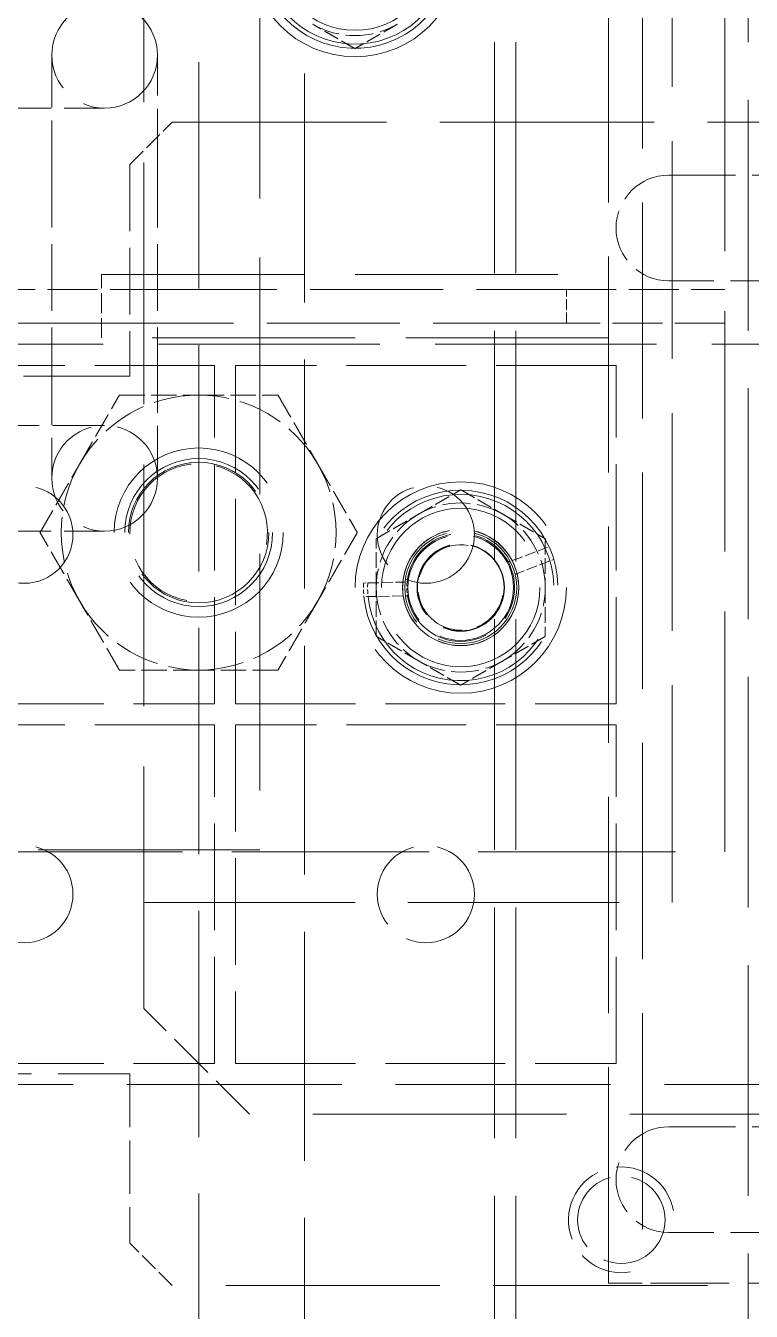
# Model space of a CAD drawing. Header units: millimetres. Extents: x 0 to 5945, y 0 to 4205.
# Drawn here: x 2053.2 to 2087.5, y 2378.6 to 2439.4 of the extents above; entities that cross this region are included whole.
import ezdxf

# ---------------------------------------------------------------- set-up
doc = ezdxf.new("R2010")
doc.units = ezdxf.units.MM
doc.header["$LTSCALE"] = 5
doc.linetypes.add('DASHED', pattern=[0.2067, 0.1654, -0.0413])
doc.layers.add('가려진 것(ISO)', color=2, linetype='DASHED', lineweight=18)

msp = doc.modelspace()

# ---------------------------------------------------------------- linework, layer by layer
at = {"layer": '가려진 것(ISO)', "ltscale": 13.090868}
msp.add_line((2066.376, 2250.457), (2066.376, 2940.457), dxfattribs=at)
at = {"layer": '가려진 것(ISO)', "ltscale": 12.940494}
msp.add_line((2061.376, 2919.157), (2061.376, 2250.457), dxfattribs=at)
at = {"layer": '가려진 것(ISO)', "ltscale": 13.194353}
for p, q in [((2075.376, 2820.457), (2075.376, 2370.457)), ((2076.376, 2820.457), (2076.376, 2370.457)), ((2087.376, 2370.457), (2087.376, 2820.457))]:
    msp.add_line(p, q, dxfattribs=at)
at = {"layer": '가려진 것(ISO)', "ltscale": 13.546203}
msp.add_line((2064.276, 2540.457), (2064.276, 2400.457), dxfattribs=at)
at = {"layer": '가려진 것(ISO)', "ltscale": 12.363597}
for p, q in [((2080.776, 2379.957), (2080.776, 2494.957)), ((2082.376, 2494.957), (2082.376, 2379.957))]:
    msp.add_line(p, q, dxfattribs=at)
at = {"layer": '가려진 것(ISO)', "ltscale": 13.822656}
msp.add_line((2058.776, 2392.957), (2058.776, 2492.957), dxfattribs=at)
at = {"layer": '가려진 것(ISO)', "ltscale": 12.44039}
msp.add_line((2083.776, 2397.957), (2083.776, 2487.957), dxfattribs=at)
at = {"layer": '가려진 것(ISO)', "ltscale": 13.739719}
msp.add_line((2086.276, 2400.357), (2086.276, 2485.557), dxfattribs=at)
at = {"layer": '가려진 것(ISO)', "ltscale": 2.991791}
for p, q in [((2054.426, 2438.026), (2054.426, 2433.026)), ((2059.426, 2433.026), (2059.426, 2438.026)), ((2051.926, 2435.526), (2056.926, 2435.526)), ((2054.426, 2423.026), (2054.426, 2418.026)), ((2059.426, 2418.026), (2059.426, 2423.026)), ((2056.926, 2420.526), (2051.926, 2420.526)), ((2051.926, 2415.526), (2056.926, 2415.526))]:
    msp.add_line(p, q, dxfattribs=at)
at = {"layer": '가려진 것(ISO)', "ltscale": 1.077359}
for p, q in [((2058.126, 2432.857), (2060.126, 2434.857)), ((2060.126, 2379.857), (2058.126, 2381.857))]:
    msp.add_line(p, q, dxfattribs=at)
at = {"layer": '가려진 것(ISO)', "ltscale": 12.256087}
for p, q in [((2060.126, 2434.857), (2098.126, 2434.857)), ((2098.126, 2379.857), (2060.126, 2379.857))]:
    msp.add_line(p, q, dxfattribs=at)
at = {"layer": '가려진 것(ISO)', "ltscale": 3.809293}
for p, q in [((2054.426, 2433.026), (2054.426, 2423.026)), ((2058.126, 2432.857), (2058.126, 2422.857)), ((2059.426, 2433.026), (2059.426, 2423.026)), ((2083.626, 2432.357), (2093.626, 2432.357)), ((2093.626, 2427.357), (2083.626, 2427.357)), ((2083.626, 2387.357), (2093.626, 2387.357)), ((2093.626, 2382.357), (2083.626, 2382.357))]:
    msp.add_line(p, q, dxfattribs=at)
at = {"layer": '가려진 것(ISO)', "ltscale": 11.611031}
for p, q in [((2056.776, 2427.657), (2080.776, 2427.657)), ((2080.776, 2424.657), (2056.776, 2424.657))]:
    msp.add_line(p, q, dxfattribs=at)
at = {"layer": '가려진 것(ISO)', "ltscale": 1.142718}
msp.add_line((2056.776, 2424.657), (2056.776, 2427.657), dxfattribs=at)
at = {"layer": '가려진 것(ISO)', "ltscale": 2.856945}
for p, q in [((2051.276, 2426.957), (2058.776, 2426.957)), ((2078.776, 2426.957), (2086.276, 2426.957)), ((2086.276, 2425.357), (2078.776, 2425.357))]:
    msp.add_line(p, q, dxfattribs=at)
at = {"layer": '가려진 것(ISO)', "ltscale": 7.618686}
for p, q in [((2058.776, 2426.957), (2078.776, 2426.957)), ((2078.776, 2425.357), (2058.776, 2425.357))]:
    msp.add_line(p, q, dxfattribs=at)
at = {"layer": '가려진 것(ISO)', "ltscale": 0.609403}
msp.add_line((2078.776, 2425.357), (2078.776, 2426.957), dxfattribs=at)
at = {"layer": '가려진 것(ISO)', "ltscale": 13.131522}
msp.add_line((2058.776, 2425.357), (1963.776, 2425.357), dxfattribs=at)
at = {"layer": '가려진 것(ISO)', "ltscale": 12.666578}
msp.add_line((2096.126, 2424.357), (1952.126, 2424.357), dxfattribs=at)
at = {"layer": '가려진 것(ISO)', "ltscale": 6.856808}
for p, q in [((2062.126, 2423.357), (2044.126, 2423.357)), ((2081.126, 2423.357), (2063.126, 2423.357)), ((2044.126, 2407.357), (2062.126, 2407.357)), ((2063.126, 2407.357), (2081.126, 2407.357)), ((2062.126, 2406.357), (2044.126, 2406.357)), ((2081.126, 2406.357), (2063.126, 2406.357)), ((2044.126, 2390.357), (2062.126, 2390.357)), ((2063.126, 2390.357), (2081.126, 2390.357))]:
    msp.add_line(p, q, dxfattribs=at)
at = {"layer": '가려진 것(ISO)', "ltscale": 6.094929}
for p, q in [((2062.126, 2407.357), (2062.126, 2423.357)), ((2063.126, 2423.357), (2063.126, 2407.357)), ((2081.126, 2407.357), (2081.126, 2423.357)), ((2058.126, 2422.857), (2042.126, 2422.857)), ((2062.126, 2390.357), (2062.126, 2406.357)), ((2063.126, 2406.357), (2063.126, 2390.357)), ((2081.126, 2390.357), (2081.126, 2406.357)), ((2042.126, 2389.857), (2058.126, 2389.857))]:
    msp.add_line(p, q, dxfattribs=at)
at = {"layer": '가려진 것(ISO)', "ltscale": 0.635041}
for p, q in [((2076.209, 2414.128), (2077.768, 2414.72)), ((2077.999, 2414.112), (2076.44, 2413.52)), ((2069.377, 2413.074), (2071.044, 2413.115)), ((2071.06, 2412.465), (2069.393, 2412.425))]:
    msp.add_line(p, q, dxfattribs=at)
at = {"layer": '가려진 것(ISO)', "ltscale": 0.10509}
for p, q in [((2077.768, 2414.72), (2077.951, 2414.789)), ((2078.182, 2414.182), (2077.999, 2414.112)), ((2069.181, 2413.07), (2069.377, 2413.074)), ((2069.393, 2412.425), (2069.197, 2412.42))]:
    msp.add_line(p, q, dxfattribs=at)
at = {"layer": '가려진 것(ISO)', "ltscale": 12.699565}
msp.add_line((2064.276, 2400.457), (1959.276, 2400.457), dxfattribs=at)
at = {"layer": '가려진 것(ISO)', "ltscale": 11.288502}
msp.add_line((2051.276, 2400.357), (2086.276, 2400.357), dxfattribs=at)
at = {"layer": '가려진 것(ISO)', "ltscale": 12.094824}
msp.add_line((2058.776, 2397.957), (2083.776, 2397.957), dxfattribs=at)
at = {"layer": '가려진 것(ISO)', "ltscale": 2.693548}
msp.add_line((2063.776, 2387.957), (2058.776, 2392.957), dxfattribs=at)
at = {"layer": '가려진 것(ISO)', "ltscale": 3.047415}
msp.add_line((2058.126, 2389.857), (2058.126, 2381.857), dxfattribs=at)
at = {"layer": '가려진 것(ISO)', "ltscale": 12.302163}
msp.add_line((2007.126, 2389.357), (2096.126, 2389.357), dxfattribs=at)
at = {"layer": '가려진 것(ISO)', "ltscale": 14.513788}
msp.add_line((2093.776, 2387.957), (2063.776, 2387.957), dxfattribs=at)
at = {"layer": '가려진 것(ISO)', "ltscale": 1.91471}
msp.add_line((2080.776, 2379.957), (2083.976, 2379.957), dxfattribs=at)
at = {"layer": '가려진 것(ISO)', "ltscale": 4.494984}
msp.add_line((2095.776, 2379.957), (2083.976, 2379.957), dxfattribs=at)
at = {"layer": '가려진 것(ISO)', "ltscale": 15.198803}
for centre in [(2068.776, 2442.957), (2073.776, 2412.857)]:
    msp.add_circle(centre, 5, dxfattribs=at)
at = {"layer": '가려진 것(ISO)', "ltscale": 11.399102}
for centre in [(2068.776, 2442.957), (2073.776, 2412.857)]:
    msp.add_circle(centre, 3.75, dxfattribs=at)
at = {"layer": '가려진 것(ISO)', "ltscale": 5.983681}
for centre in [(2056.926, 2438.026), (2056.926, 2418.026), (2073.776, 2412.857)]:
    msp.add_circle(centre, 2.5, dxfattribs=at)
at = {"layer": '가려진 것(ISO)', "ltscale": 12.159042}
msp.add_circle((2061.376, 2415.457), 4, dxfattribs=at)
at = {"layer": '가려진 것(ISO)', "ltscale": 12.159293}
msp.add_circle((2061.376, 2415.457), 4, dxfattribs=at)
at = {"layer": '가려진 것(ISO)', "ltscale": 10.639162}
msp.add_circle((2061.376, 2415.457), 3.5, dxfattribs=at)
at = {"layer": '가려진 것(ISO)', "ltscale": 10.102645}
msp.add_circle((2061.376, 2415.457), 3.324, dxfattribs=at)
at = {"layer": '가려진 것(ISO)', "ltscale": 5.504978}
for centre in [(2053.126, 2415.357), (2072.126, 2415.357), (2053.126, 2398.357), (2072.126, 2398.357)]:
    msp.add_circle(centre, 2.3, dxfattribs=at)
at = {"layer": '가려진 것(ISO)', "ltscale": 6.582059}
msp.add_circle((2073.776, 2412.857), 2.75, dxfattribs=at)
at = {"layer": '가려진 것(ISO)', "ltscale": 6.342708}
msp.add_circle((2073.776, 2412.857), 2.65, dxfattribs=at)
at = {"layer": '가려진 것(ISO)', "ltscale": 5.983712}
msp.add_circle((2073.776, 2412.857), 2.5, dxfattribs=at)
at = {"layer": '가려진 것(ISO)', "ltscale": 4.94729}
for centre in [(2073.776, 2412.857), (2081.376, 2382.957)]:
    msp.add_circle(centre, 2.067, dxfattribs=at)
at = {"layer": '가려진 것(ISO)', "ltscale": 4.9066}
msp.add_circle((2073.776, 2412.857), 2.05, dxfattribs=at)
at = {"layer": '가려진 것(ISO)', "ltscale": 13.668171}
for centre in [(2068.776, 2442.957), (2073.776, 2412.857)]:
    msp.add_arc(centre, 4.6, 185.45267, 177.34978, dxfattribs=at)
at = {"layer": '가려진 것(ISO)', "ltscale": 13.075394}
for centre in [(2068.776, 2442.957), (2073.776, 2412.857)]:
    msp.add_arc(centre, 4.405, 185.63234, 177.17011, dxfattribs=at)
at = {"layer": '가려진 것(ISO)', "ltscale": 1.595575}
for centre, start, end in [((2068.776, 2442.957), 239.92211, 299.92211), ((2073.776, 2412.857), 59.92211, 119.92211), ((2073.776, 2412.857), 119.92211, 179.92211), ((2073.776, 2412.857), 359.92211, 59.92211), ((2073.776, 2412.857), 179.92211, 239.92211), ((2073.776, 2412.857), 299.92211, 359.92211), ((2073.776, 2412.857), 239.92211, 299.92211)]:
    msp.add_arc(centre, 4, start, end, dxfattribs=at)
at = {"layer": '가려진 것(ISO)', "ltscale": 2.991791}
for centre in [(2083.626, 2429.857), (2083.626, 2384.857)]:
    msp.add_arc(centre, 2.5, 90, 270, dxfattribs=at)
at = {"layer": '가려진 것(ISO)', "ltscale": 2.592872}
for start, end in [(90, 150), (30, 90), (150, 210), (330, 30), (210, 270), (270, 330)]:
    msp.add_arc((2061.376, 2415.457), 6.5, start, end, dxfattribs=at)
at = {"layer": '가려진 것(ISO)', "ltscale": 5.844857}
msp.add_arc((2061.376, 2415.457), 3.256, 350, 260, dxfattribs=at)
at = {"layer": '가려진 것(ISO)', "ltscale": 6.321898}
msp.add_arc((2073.776, 2412.857), 2.745, 188.20083, 174.60162, dxfattribs=at)
at = {"layer": '가려진 것(ISO)', "ltscale": 5.855071}
msp.add_arc((2073.776, 2412.857), 2.55, 188.72354, 174.07891, dxfattribs=at)
at = {"layer": '가려진 것(ISO)', "ltscale": 3.628764}
msp.add_arc((2073.776, 2412.857), 2.022, 79.92211, 349.92211, dxfattribs=at)
at = {"layer": '가려진 것(ISO)', "ltscale": 0.247717}
msp.add_arc((2073.776, 2412.857), 4.6, 177.34978, 185.45267, dxfattribs=at)
at = {"layer": '가려진 것(ISO)', "ltscale": 0.247736}
msp.add_arc((2073.776, 2412.857), 4.405, 177.17011, 185.63234, dxfattribs=at)
at = {"layer": '가려진 것(ISO)', "ltscale": 0.248093}
msp.add_arc((2073.776, 2412.857), 2.745, 174.60162, 188.20083, dxfattribs=at)
at = {"layer": '가려진 것(ISO)', "ltscale": 0.248186}
msp.add_arc((2073.776, 2412.857), 2.55, 174.07891, 188.72354, dxfattribs=at)
at = {"layer": '가려진 것(ISO)', "ltscale": 4.487736}
msp.add_arc((2081.376, 2382.957), 2.5, 10, 280, dxfattribs=at)
at = {"layer": '가려진 것(ISO)', "ltscale": 0.893126}
for points in [[(2068.77, 2438.338), (2067.699, 2438.958), (2066.772, 2439.496)], [(2070.772, 2439.49), (2069.843, 2438.956), (2068.77, 2438.338)], [(2071.781, 2416.324), (2072.71, 2416.858), (2073.783, 2417.476)], [(2073.783, 2417.476), (2074.854, 2416.856), (2075.781, 2416.318)], [(2069.78, 2415.172), (2070.852, 2415.789), (2071.781, 2416.324)], [(2075.781, 2416.318), (2076.709, 2415.781), (2077.78, 2415.161)], [(2069.776, 2412.862), (2069.778, 2413.934), (2069.78, 2415.172)], [(2077.78, 2415.161), (2077.778, 2413.923), (2077.776, 2412.852)], [(2069.773, 2410.553), (2069.775, 2411.791), (2069.776, 2412.862)], [(2077.776, 2412.852), (2077.775, 2411.78), (2077.773, 2410.542)], [(2071.772, 2409.396), (2070.844, 2409.933), (2069.773, 2410.553)], [(2077.773, 2410.542), (2076.701, 2409.925), (2075.772, 2409.39)], [(2073.77, 2408.238), (2072.699, 2408.858), (2071.772, 2409.396)], [(2075.772, 2409.39), (2074.843, 2408.856), (2073.77, 2408.238)]]:
    msp.add_rational_spline(points, [1, 1.0379548493, 1], degree=2, dxfattribs=at)
at = {"layer": '가려진 것(ISO)', "ltscale": 1.451393}
for points in [[(2055.747, 2418.707), (2056.618, 2420.215), (2057.624, 2421.957)], [(2057.624, 2421.957), (2059.635, 2421.957), (2061.376, 2421.957)], [(2061.376, 2421.957), (2063.118, 2421.957), (2065.129, 2421.957)], [(2065.129, 2421.957), (2066.135, 2420.215), (2067.006, 2418.707)], [(2053.871, 2415.457), (2054.876, 2417.199), (2055.747, 2418.707)], [(2067.006, 2418.707), (2067.876, 2417.199), (2068.882, 2415.457)], [(2055.747, 2412.207), (2054.876, 2413.715), (2053.871, 2415.457)], [(2068.882, 2415.457), (2067.876, 2413.715), (2067.006, 2412.207)], [(2057.624, 2408.957), (2056.618, 2410.699), (2055.747, 2412.207)], [(2067.006, 2412.207), (2066.135, 2410.699), (2065.129, 2408.957)], [(2061.376, 2408.957), (2059.635, 2408.957), (2057.624, 2408.957)], [(2065.129, 2408.957), (2063.118, 2408.957), (2061.376, 2408.957)]]:
    msp.add_rational_spline(points, [1, 1.0379548493, 1], degree=2, dxfattribs=at)
at = {"layer": '가려진 것(ISO)', "ltscale": 0.105354}
for points, weights in [([(2076.026, 2414.058), (2076.114, 2414.092), (2076.209, 2414.128)], [1, 1.00068922269, 1]), ([(2076.44, 2413.52), (2076.345, 2413.484), (2076.256, 2413.451)], [1, 1.00068922269, 1]), ([(2071.044, 2413.115), (2071.145, 2413.118), (2071.24, 2413.12)], [1, 1.00068922277, 1]), ([(2071.256, 2412.47), (2071.161, 2412.468), (2071.06, 2412.465)], [1, 1.00068922277, 1])]:
    msp.add_rational_spline(points, weights, degree=2, dxfattribs=at)

doc.saveas('drawing.dxf')
